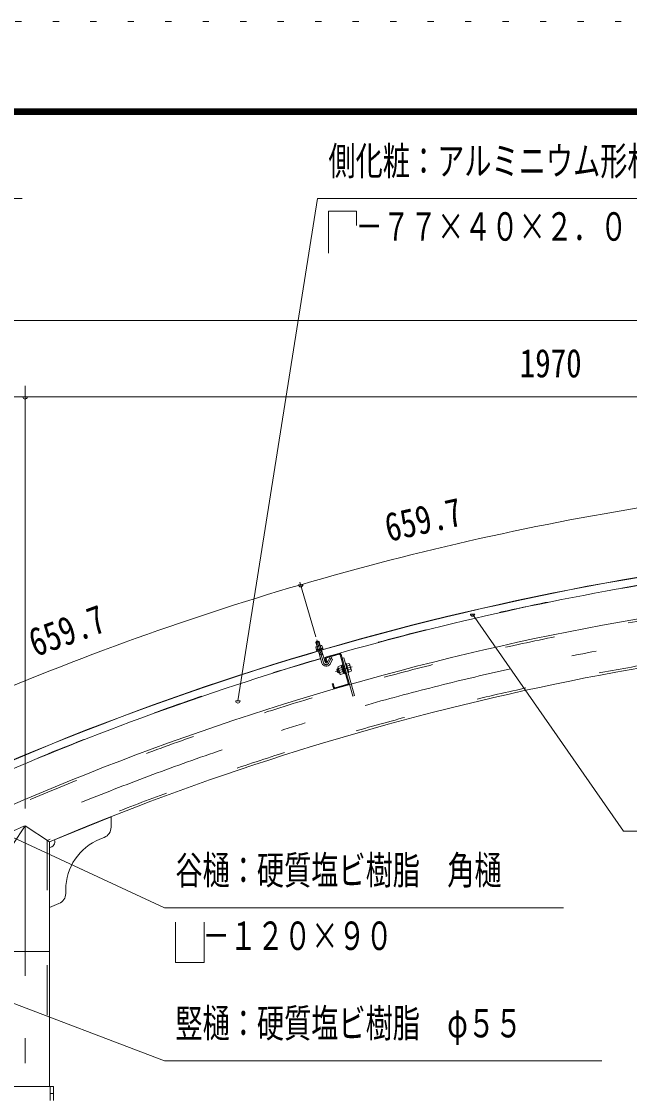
# Model space of a CAD drawing. Units: millimetres, scale not verified. Extents: x -34086 to 34091, y -14700 to 14700.
# Drawn here: x 24470 to 28364, y 7833 to 14700 of the extents above; entities that cross this region are included whole.
import ezdxf
from ezdxf.enums import TextEntityAlignment as Align

# ---------------------------------------------------------------- set-up
doc = ezdxf.new("R2010")
doc.units = ezdxf.units.MM
doc.header["$LTSCALE"] = 80
for name, pattern in [('USER2', [10, 4, -6]), ('USER3', [24, 12, -5, 2, -5]), ('USER4', [3, 0.5, -2.5])]:
    doc.linetypes.add(name, pattern=pattern)
for name, color, linetype, lineweight in [('0-6_2-02BOLD', 7, 'Continuous', 18), ('0-7_2-12HIDDEN', 3, 'USER2', 18), ('0-8_2-22CENTER', 3, 'USER3', 18), ('0-9_2-42THIN', 4, 'Continuous', 18), ('0-A_2-52DIM', 3, 'Continuous', 18), ('0-C_F-F1PAPER', 5, 'Continuous', 18), ('0-D_F-E_J_ADD', 5, 'USER4', 18)]:
    doc.layers.add(name, color=color, linetype=linetype, lineweight=lineweight)
doc.styles.add('ＭＳ ゴシック', font='')
doc.styles.get('ＭＳ ゴシック').set_extended_font_data('MS Gothic')

msp = doc.modelspace()

# ---------------------------------------------------------------- linework, layer by layer
at = {"layer": '0-6_2-02BOLD'}
for p, q in [((26355.49, 10723.05), (26375.65, 10728.94)), ((26355.49, 10723.05), (26357.87, 10727.39)), ((26363.5, 10695.67), (26355.49, 10723.05)), ((26357.87, 10727.39), (26371.31, 10731.33)), ((26371.31, 10731.33), (26375.65, 10728.94)), ((26383.66, 10701.57), (26375.65, 10728.94)), ((26357.12, 10693.81), (26354.68, 10691.25)), ((26354.68, 10691.25), (26359.1, 10676.15)), ((26390.04, 10703.44), (26357.12, 10693.81)), ((26399.49, 10687.97), (26357.5, 10675.68)), ((26357.5, 10675.68), (26358.97, 10670.65)), ((26360.57, 10671.11), (26362.14, 10665.74)), ((26400.93, 10677.08), (26362.14, 10665.74)), ((26364.38, 10694.09), (26368.79, 10678.99)), ((26394.57, 10589.45), (26371.95, 10666.78)), ((26399.35, 10647.91), (26379.19, 10642.02)), ((26383.77, 10699.76), (26388.19, 10684.66)), ((26414.72, 10595.34), (26392.11, 10672.68)), ((26399.36, 10682.46), (26400.93, 10677.08)), ((26502.85, 10651.84), (26423.42, 10629.19)), ((26504.39, 10646.45), (26424.95, 10623.81)), ((26516.69, 10644.14), (26592.3, 10378.9)), ((26415.71, 10615.35), (26422.24, 10592.46)), ((26421.1, 10616.89), (26427.63, 10594)), ((26427.63, 10594), (26422.24, 10592.46)), ((26427.59, 10593.93), (26444.39, 10624.63)), ((26444.39, 10624.63), (26462.82, 10614.55)), ((26446.01, 10583.85), (26462.82, 10614.55)), ((26511.31, 10642.6), (26562.74, 10462.19)), ((26524.16, 10577.11), (26517.42, 10575.2)), ((26523.21, 10621.25), (26533.99, 10624.32)), ((26523.48, 10579.47), (26528.87, 10581.01)), ((26523.48, 10579.47), (26539.79, 10522.25)), ((26550.41, 10587.15), (26545.02, 10585.61)), ((26550.41, 10587.15), (26566.72, 10529.93)), ((26567.53, 10588.41), (26551.36, 10583.8)), ((26571.13, 10575.78), (26554.96, 10571.17)), ((26571.03, 10585.02), (26567.53, 10588.41)), ((26492.46, 10554.25), (26488.85, 10547.76)), ((26493.64, 10530.93), (26488.85, 10547.76)), ((26492.46, 10554.25), (26499.19, 10556.17)), ((26492.46, 10554.25), (26500.13, 10527.32)), ((26501.77, 10556), (26521.3, 10561.57)), ((26508.97, 10530.74), (26528.51, 10536.31)), ((26517.42, 10575.2), (26532.39, 10522.69)), ((26531.64, 10550.86), (26522.98, 10555.68)), ((26524.9, 10548.94), (26533.56, 10544.13)), ((26539.12, 10524.61), (26532.39, 10522.69)), ((26539.79, 10522.25), (26545.18, 10523.79)), ((26566.72, 10529.93), (26561.33, 10528.39)), ((26578.33, 10550.52), (26562.16, 10545.91)), ((26466.01, 10459.36), (26460.62, 10457.83)), ((26460.62, 10457.83), (26467.15, 10434.94)), ((26466.01, 10459.36), (26472.53, 10436.48)), ((26558.89, 10455.27), (26479.45, 10432.62)), ((26560.42, 10449.88), (26480.99, 10427.24)), ((24337.33, 9309.27), (24493.25, 9547.9)), ((24493.25, 9547.9), (24649.18, 9444.93)), ((25044.38, 9604.7), (24649.18, 9444.93)), ((25044.38, 9604.7), (25044.38, 9538.65)), ((24649.18, 9444.93), (24649.18, 7878.4)), ((25000.62, 9473.76), (24973, 9462.59)), ((24754.18, 9138.1), (24754.18, 9114.58)), ((24710.41, 9049.69), (24649.18, 9024.93)), ((24649.18, 8742.9), (24337.33, 8742.9)), ((24676.11, 7878.4), (23434.52, 7878.4)), ((24654.77, 7878.4), (24654.77, 7787.41)), ((24676.11, 7832.91), (24654.77, 7832.91)), ((24676.11, 7878.4), (24676.11, 7787.41))]:
    msp.add_line(p, q, dxfattribs=at)
for points in [[(26399.49, 10687.97), (26400.96, 10682.92), (26358.97, 10670.65)], [(26390.04, 10703.44), (26393.47, 10702.6), (26397.89, 10687.5)], [(26533.99, 10624.32), (26603.07, 10381.98), (26592.3, 10378.9)], [(26571.03, 10585.02), (26583.12, 10542.61), (26581.93, 10537.89), (26565.77, 10533.28)], [(26493.64, 10530.93), (26500.13, 10527.32), (26506.86, 10529.24)], [(26496.98, 10563.91), (26498.17, 10568.64), (26517.7, 10574.2)], [(26496.98, 10563.91), (26509.07, 10521.5), (26512.57, 10518.11), (26532.1, 10523.68)]]:
    msp.add_lwpolyline(points, dxfattribs=at)
for centre, radius, start, end in [((31411.55, -6526.52), 17918.42, 90.69833, 114.33472), ((31411.55, -6526.52), 17916.67, 90.69833, 114.33472), ((31411.55, -6526.52), 17655.92, 91.146, 114.19534), ((31411.55, -6526.52), 17865.92, 98.95406, 106.26938), ((31411.55, -6526.52), 17344.08, 91.83345, 112.94801), ((26361.31, 10686.59), 8.11, 67.75682, 106.30305), ((26381.94, 10670.03), 29.79, 86.47173, 126.13219), ((26390.4, 10695.09), 8.11, 106.30305, 144.8345), ((26505.92, 10641.07), 11.2, 15.91135, 105.91135), ((26505.92, 10641.07), 5.6, 15.91135, 105.91135), ((31411.55, -6526.52), 17865.92, 106.33673, 113.65205), ((26421.45, 10597.29), 28, 196.27699, 331.30305), ((26421.45, 10597.29), 7, 196.25092, 331.30305), ((26426.48, 10618.42), 11.2, 105.91135, 195.91135), ((26426.48, 10618.42), 5.6, 105.91135, 195.91135), ((26541.87, 10553.78), 36.61, 354.88594, 36.93675), ((26562, 10580.01), 10.07, 335.18452, 15.91135), ((26507.3, 10564.41), 10.07, 195.91135, 236.63817), ((26538.24, 10552.74), 36.61, 174.88594, 216.93675), ((26518.11, 10526.51), 10.07, 155.18452, 195.91135), ((26572.8, 10542.11), 10.07, 15.91135, 56.63817), ((26557.35, 10460.66), 5.6, 285.91135, 15.91135), ((26557.35, 10460.66), 11.2, 285.91135, 15.91135), ((26477.92, 10438.01), 11.2, 195.91135, 285.91135), ((26477.92, 10438.01), 5.6, 195.91135, 285.91135), ((24974.39, 9538.65), 70, 292.01262, 0), ((24649.18, 9444.93), 35, 270, 22.01262), ((25104.18, 9138.1), 350, 112.01262, 180), ((24684.18, 9114.58), 70, 292.01262, 0)]:
    msp.add_arc(centre, radius, start, end, dxfattribs=at)
at = {"layer": '0-7_2-12HIDDEN'}
msp.add_line((24634.48, 9454.67), (24634.48, 7878.4), dxfattribs=at)
for radius, start, end in [(17641.22, 91.146, 114.19611), (17867.67, 98.95406, 106.26938), (17358.77, 91.78378, 112.98013), (17867.67, 106.33672, 113.65205)]:
    msp.add_arc((31411.55, -6526.52), radius, start, end, dxfattribs=at)
at = {"layer": '0-8_2-22CENTER'}
for p, q in [((26361.89, 10738.6), (26404.65, 10592.38)), ((26458.65, 10628.8), (26436.8, 10588.89)), ((26481.15, 10536.47), (26587.17, 10566.69)), ((24493.25, 9547.9), (24493.25, -1827.1))]:
    msp.add_line(p, q, dxfattribs=at)
for centre, radius, start, end in [((31411.55, -6526.52), 17500, 90, 114.75879), ((26421.45, 10597.29), 17.5, 196.30305, 331.30305)]:
    msp.add_arc(centre, radius, start, end, dxfattribs=at)
at = {"layer": '0-9_2-42THIN'}
for p, q in [((26366.19, 10696.46), (26357.39, 10726.52)), ((26380.97, 10700.78), (26372.18, 10730.85)), ((26381.88, 10642.8), (26374.64, 10667.57)), ((26396.67, 10647.13), (26389.42, 10671.89)), ((26400.71, 10643.26), (26396.67, 10647.13)), ((26380.56, 10637.36), (26381.88, 10642.8)), ((26500.15, 10552.8), (26490.05, 10549.92)), ((26505.91, 10532.61), (26495.81, 10529.73))]:
    msp.add_line(p, q, dxfattribs=at)
at = {"layer": '0-A_2-52DIM'}
for p, q in [((24475.75, 13565.9), (21465.75, 13565.9)), ((26365.75, 13565.9), (25856.15, 10347.72)), ((28955.75, 13565.9), (26365.75, 13565.9)), ((31388.25, 12785.45), (16443.25, 12785.45)), ((24493.25, 9657.93), (24493.25, 12365.45)), ((16443.25, 12295.45), (31388.25, 12295.45)), ((24507.25, 12295.45), (24479.25, 12295.45)), ((26272.51, 11092.03), (26244.51, 11092.03)), ((26253.89, 11107.86), (26356.13, 10758.29)), ((27373.1, 10904.41), (27345.1, 10904.41)), ((28325.75, 9512.9), (27359.1, 10904.41)), ((25870.15, 10347.72), (25842.15, 10347.72)), ((25385.75, 9022.9), (24142.55, 9600.38)), ((28325.75, 9512.9), (32595.75, 9512.9)), ((25385.75, 9022.9), (27940.76, 9022.9)), ((25385.75, 8042.9), (23383.43, 8804.76)), ((25385.75, 8042.9), (28185.76, 8042.9))]:
    msp.add_line(p, q, dxfattribs=at)
for points in [[(26435.75, 13215.9), (26435.75, 13483.92), (26616.05, 13483.92), (26616.05, 13393.77)], [(25455.75, 8930.42), (25455.75, 8672.9), (25640.05, 8672.9), (25640.05, 8930.42)]]:
    msp.add_lwpolyline(points, dxfattribs=at)
for centre, radius, start, end in [((24493.25, 12295.45), 14, 180, 0), ((31411.59, -6526.64), 18356.79, 98.92041, 106.30302), ((31411.54, -6526.48), 18356.62, 106.30302, 113.68571), ((26258.51, 11092.03), 14, 180, 0), ((27359.1, 10904.41), 14, 180, 0), ((25856.15, 10347.72), 14, 180, 0)]:
    msp.add_arc(centre, radius, start, end, dxfattribs=at)
at = {"layer": '0-C_F-F1PAPER'}
for p, q in [((-6789.13, 14140), (33390.86, 14140)), ((-6785.63, 14136.5), (33387.36, 14136.5)), ((-6782.13, 14133), (33383.86, 14133)), ((-6778.63, 14129.5), (33380.36, 14129.5)), ((-6775.13, 14126), (33376.86, 14126)), ((-6771.63, 14122.5), (33373.36, 14122.5)), ((-6768.13, 14119), (33369.86, 14119)), ((-6764.63, 14115.5), (33366.37, 14115.5)), ((-6761.13, 14112), (33362.86, 14112)), ((-6757.63, 14108.5), (33359.36, 14108.5)), ((-6754.13, 14105), (33355.86, 14105))]:
    msp.add_line(p, q, dxfattribs=at)
at = {"layer": '0-D_F-E_J_ADD'}
msp.add_lwpolyline([(-7489.13, -14700), (-7489.13, 14700), (34090.87, 14700)], dxfattribs=at)

# ---------------------------------------------------------------- texts
at = {"layer": '0-A_2-52DIM', "color": 7, "style": 'ＭＳ ゴシック'}
for s, width, p in [('側化粧：アルミニウム形材', 0.7, (26435.75, 13660.78)), ('\u3000－７７×４０×２．０', 0.7, (26435.75, 13240.77)), ('1970', 0.8, (27660.48, 12365.45)), ('谷樋：硬質塩ビ樹脂\u3000角樋', 0.7, (25455.75, 9117.77)), ('\u3000－１２０×９０', 0.7, (25455.75, 8697.77)), ('竪樋：硬質塩ビ樹脂\u3000φ５５', 0.7, (25455.75, 8137.78))]:
    msp.add_text(s, height=182.3, dxfattribs=dict(at, width=width)).set_placement(p, align=Align.BOTTOM_LEFT)
at = {"layer": '0-A_2-52DIM', "color": 7, "style": 'ＭＳ ゴシック', "width": 0.8}
for rotation, p in [(12.612, (26832.94, 11313.37)), (19.994, (24578.55, 10577.15))]:
    msp.add_text('659.7', height=182.3, rotation=rotation, dxfattribs=at).set_placement(p, align=Align.BOTTOM_LEFT)

doc.saveas('drawing.dxf')
